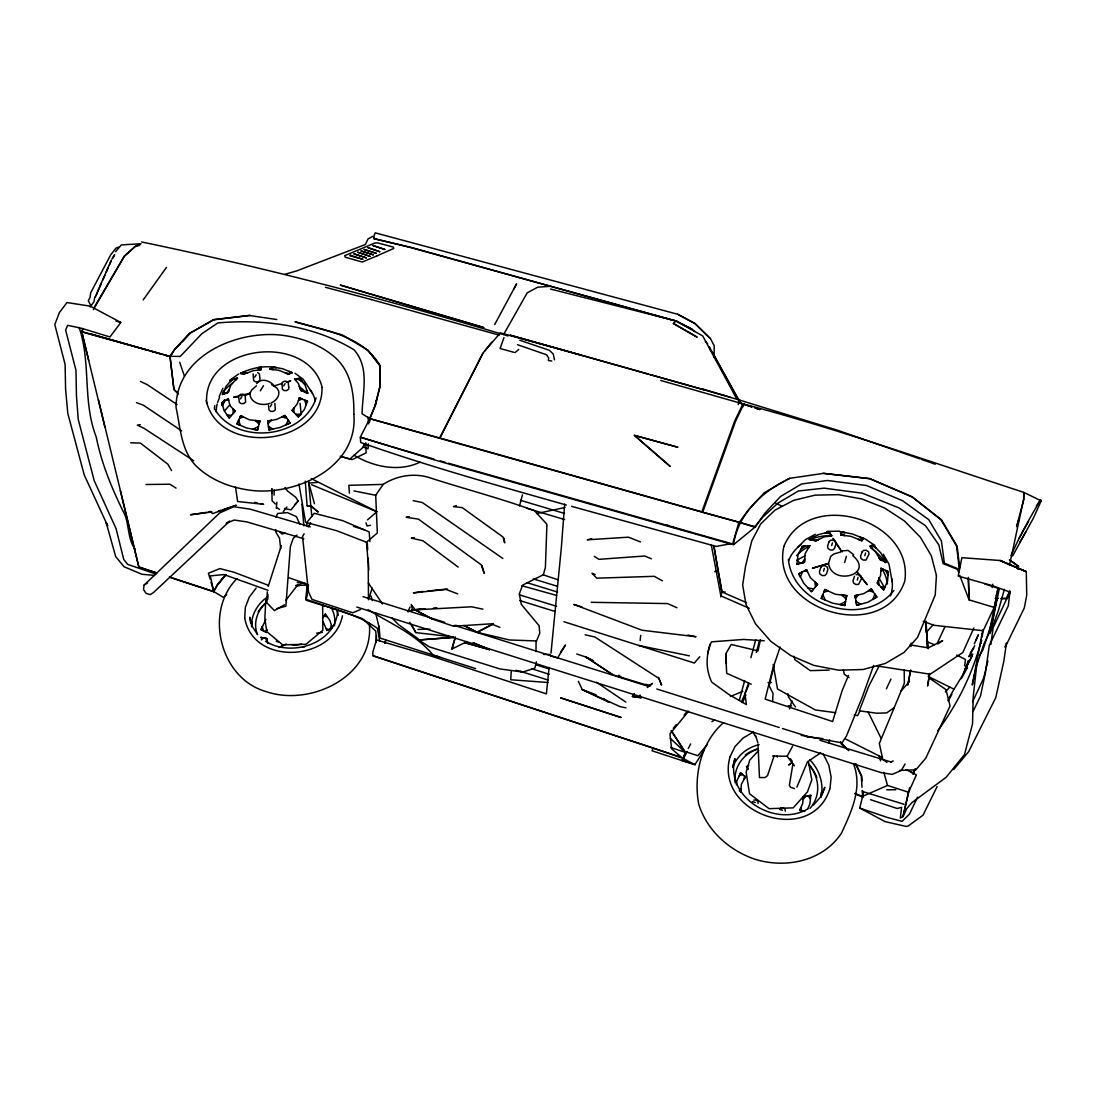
<?xml version="1.0" encoding="UTF-8"?>
<svg xmlns="http://www.w3.org/2000/svg" width="1096" height="1096" viewBox="0 0 1096 1096"><rect width="100%" height="100%" fill="white"/><g stroke="black" fill="none" stroke-linecap="round" stroke-linejoin="round"><path stroke-width="1.5" d="M369.297 623.213C374.764 676.027 310.497 707.345 265.506 691.384C219.981 678.314 203.746 611.609 237.024 578.565M535.999 651.695L536.054 642.037L539.766 633.255L539.068 625.693L521.299 604.375L519.285 594.005L522.614 585.113L543.369 574.756L545.411 567.276L546.918 524.299L534.519 510.736C500.475 498.296 465.32 489.227 430.838 478.089C415.028 472.582 397.163 475.335 383.203 484.377L348.829 485.336L349.419 493.173M455.47 407.013L482.911 353.09L500.379 332.869L579.565 354.666M714.126 357.474L714.222 345.815L710.523 338.76L695.001 323.512L677.725 314.278L375.216 232.832L373.626 236.818L373.859 238.627L410.986 247.628L676.451 321.155L692.151 329.28L694.549 331.513M337.76 610.362C336.075 643.585 291.303 657.71 265.533 641.215M267.26 591.84L266.958 602.869L274.411 610.623L284.426 604.814M321.991 387.587C323.279 446.058 218.433 457.059 206.199 400.396M274.055 495.104L274.206 490.049M742.704 407.027L742.787 404.219L734.553 421.371L701.796 512.01L369.804 418.645L360.337 437.099L433.674 459.676L732.498 544.534L738.896 522.217L701.796 512.01M267.767 599.32L267.945 594.47M265.807 599.402L264.848 618.514L266.78 631.639L282.658 644.859L306.017 644.256L322.827 630.227L322.635 604.663M772.598 701.563L773.036 693.398L769.159 685.726L773.94 666.163M888.322 571.674L880.979 568.249L880.595 575.427L877.321 583.086L879.061 585.045L878.526 580.209L877.321 583.086L883.609 589.881L885.047 586.716L881.033 587.059L883.609 589.881L887.527 581.25L888.322 571.674L885.637 570.386L888.007 575.523M251.573 626.789C250.943 614.801 257.848 603.471 267.575 596.854M653.202 747.636L652.106 750.815L695.083 764.844L682.767 758.24L652.49 747.924L372.928 655.655L372.804 652.216L376.462 639.968L375.75 631.132L362.557 618.651L306.236 599.389L307.086 583.963L288.755 577.729M244.723 617.843L245.353 607.307L249.272 597.142L256.163 588.045M368.325 443.798L368.023 448.785L363.324 447.1L349.857 459.046L340.267 456.306M369.626 422.207L369.818 418.878L375.12 405.726L380.079 386.039M253.135 373.887L253.628 380.449L255.368 381.764L257.944 381.723L259.834 380.367L259.944 378.49L259.355 373.791L257.615 372.489M511.298 670.848L510.722 679.753L548.014 682.507M551 653.038L561.344 547.699L564.659 504.064M376.01 642.407L376.531 635.762M904.652 581.825C914.886 519.627 808.56 487.569 783.914 546.192M740.759 791.819L741.019 788.873L739.307 790.833L740.759 791.819L741.403 784.215L745.472 776.776L744.513 775.858L744.294 778.886L745.472 776.776L740.622 772.968L736.978 780.585L736.361 784.846M276.302 508.448L276.877 502.174M709.893 644.297L707.632 653.49M829.946 788.887L831.152 777.174L828.85 765.282L823.26 754.021M261.218 367.009L261.067 367.982L257.519 367.763L261.218 367.009L260.93 369.777L258.081 370.16L260.985 368.79L260.93 369.777L253.162 370.681L244.559 374.01L240.476 373.394L244.709 371.599L242.216 373.763L240.476 373.394C251.464 367.927 264.191 365.297 276.356 367.612L271.342 367.694L272.26 366.859L282.85 368.804L292.248 372.722L290.522 373.435L289.221 371.448L292.248 372.722L288.358 374.174L285.357 372.955L289.55 373.654L288.358 374.174L278.946 370.297L269.78 369.16L272.26 366.859M821.027 797.367C824.096 783.941 819.52 769.515 809.807 759.857M640.133 640.571L640.708 635.392M804.752 811.451L799.82 810.245L802.724 803.3L803.258 796.778L805.93 796.217L803.039 799.463L803.258 796.778L810.821 795.326L809.875 803.998L807.56 809.232M964.699 665.793L965.412 659.422L956.753 655.093M797.354 560.316L800.203 563.467L796.847 564.152L798.066 554.795L802.258 546.466L805.382 546.109L800.779 549.397M980.961 643.379L981.386 640.064M981.824 636.749L982.674 630.104M783.846 546.52C769.735 610.417 882.184 644.27 904.419 582.113M310.319 526.875L250.052 509.106L233.612 506.736L219.638 512.983L144.124 585.1L143.508 589.429L146.069 593.374L150.275 594.607L153.659 592.402L229.722 521.107L226.228 523.34L234.174 520.052L246.901 521.902L303.811 538.78M990.811 644.544L993.168 627.624L1010.019 591.826M1006.416 643.092L1003.84 661.176L995.757 697.714L968.659 751.651L953.698 769.598M729.868 757.336C714.537 813.89 810.999 846.824 829.713 789.202M927.627 686.096L929.504 673.574M306.236 599.389L308.442 585.141M549.096 667.478L546.383 693.864L430.605 655.901L376.462 639.968M94.777 296.975L93.968 301.825L90.132 306.962M792.901 764.063L789.367 785.147L790.517 787.271L794.49 788.545M981.03 643.366L981.591 640.05M982.139 636.735L983.263 630.09M927.805 684.986L929.805 673.478M907.789 685.151L910.488 670.382M996.839 597.621L992.688 620.007L982.893 649.914L979.427 655.463M995.565 605.869L997.045 597.854M738.266 404.561L739.142 399.985L703.111 389.149M739.416 403.273L740.005 400.218L837.426 430.221L919.667 458.799M1005.744 644.229L1005.128 647.352L1024.294 607.938L1026.733 595.279L1026.294 571.674L1000.086 560.508L961.877 557.672L958.205 576.071L992.36 585.675L1009.923 592.073L1008.279 605.883L989.277 645.421L985.482 672.465L980.441 696.261L972.96 711.619M992.14 587.497L992.798 584.223M907.885 684.438L910.776 670.149M1009.43 565.44L1023.568 499.721L1023.87 492.392L1041.2 500.858L1033.46 517.997L1012.594 556.001M760.364 639.708L758.048 650.887L731.224 644.475L725.675 653.997L726.703 673.314L751.198 684.192M982.126 633.625L972.289 684.973L977.536 660.806M997.25 593.361L989.044 633.269L983.879 644.188L976.728 665.121L973.193 696.796L972.536 723.881L964.521 754.486L946.232 777.215L911.913 802.615L906.707 808.697L903.022 816.63L908.474 792.6M1017.883 569.413L1018.527 566.344L1009.361 559.809L1018.527 566.358M923.216 621.322L933.984 625.295L983.167 630.707L994.209 607.458L998.305 588.36L984.66 583.894M740.005 400.218L739.416 402.917L752.007 406.959L739.416 402.903C835.563 428.139 929.285 461.457 1023.691 492.337L1023.76 499.475L1016.595 526.628L1019.198 518.504M739.142 399.985L738.553 402.67L743.746 404.082L735.526 421.385L702.687 512.257L755.459 526.779L733.43 544.808C737.882 514.051 762.665 490.775 789.86 478.377M909.557 787.846L903.022 816.588L900.337 817.972L901.624 807.341L897.186 808.492L870.608 799.724M364.078 443.784L363.324 447.1L364.228 443.935M369.051 422.193L369.818 418.878M917.489 797.23L909.516 814.054L902.077 821.356L887.253 817.438L859.73 808.026L863.771 791.874L904.118 804.313M967.48 664.834L968.494 660.546L963.178 674.136M720.743 596.895L721.949 591.936L713.838 545.438M987.88 660.915L983.701 678.013L972.632 701.714M376.928 398.519L375.12 405.726L369.612 418.535L362.077 413.767C362.461 392.3 369.914 367.79 354.077 349.843C314.127 325.471 263.903 318.785 217.816 322.936L201.842 333.718L180.278 356.419L169.99 356.364L81.679 331.581L82.995 328.718M536.424 661.833L534.821 668.245L522.655 672.04L499.803 668.903L429.317 646.846L418.645 639.995L453.744 637.324M375.133 405.958L380.093 385.943L379.709 365.174L369.722 352.405M759.418 640.859L756.363 652.367M519.518 505.927L522.463 494.858M981.4 640.023C973.015 672.629 957.877 703.646 937.792 730.648M739.362 700.166L744.677 680.575M750.883 657.71L755.76 639.749M857.305 580.072L858.058 577.318M864.826 555.672L865.566 552.973M1004.402 589.306L998.483 610.321L990.044 633.529L999.223 588.895L995.853 595.895M732.649 766.638L734.923 758.596C725.251 795.751 771.474 825.781 804.067 810.835M844.673 562.412L846.372 556.384M451.936 649.038L455.32 637.242L451.936 649.038L467.06 641.585M823.534 571.18L824.329 568.44M831.659 545.548L832.439 542.876M789.421 708.92L791.901 700.824M368.955 598.32L372.161 588.072M268.232 586.387L281.329 545.548M774.023 756.117L767.57 775.584L765.077 777.53L759.46 777.585L758.048 744.801M780.119 647.024L772.776 668.861L765.159 699.125L832.604 721.538L842.166 690.576L848.455 675.437M854.51 576.263L853.017 580.661L853.524 582.921L855.798 584.469L858.538 584.401L861.62 578.373L861.114 576.112L858.812 574.551L856.086 574.619M342.473 615.801C333.335 661.6 253.354 666.505 244.778 618.199M748.664 682.835L744.91 693.604L746.417 704.564L729.265 694.754L711.688 682.109C705.55 669.012 705.701 654.901 711.468 641.845L743.718 639.434L764.213 640.79M503.982 337.595L500.091 348.501L513.75 352.268M873.608 665.505L862.401 696.823L846.482 735.95L842.029 742.896L801.203 735.334M384.778 643.037L385.874 640.242L384.751 643.256M96.201 295.235L97.078 292.838M821.863 795.189L824.85 787.298L820.63 796.929L813.533 804.971M970.933 658.669L972.741 653.956M316.086 397.93C303.277 438.797 236.599 445.661 214.775 409.233M1011.046 555.617C1019.472 536.382 1029.829 517.86 1040.57 499.872L1041.2 500.858M307.51 401.383L304.304 409.575L298.372 416.932L292.111 410.493L294.002 408.041L293.879 412.343L292.111 410.493L297.18 403.958L299.4 397.821L307.51 401.383L304.537 400.054L306.222 404.671M821.26 598.457L824.904 589.525L828.234 591.045L823.85 592.114L824.904 589.525L835.385 594.265L846.715 595.635L844.783 605.485L832.604 603.17L821.26 598.457L822.836 594.539L825.233 600.115M796.874 787.147L807.464 761.802L820.849 752.774M276.041 517.257L277.631 513.476L287.467 512.613L296.427 516.668L299.619 523.874M741.567 701.728L748.801 684.753M742.581 702.591L745.924 694.85M95.434 296.934L101.49 283.056M102.846 279.973L104.86 275.356M106.202 272.274L108.216 267.657M109.573 264.574L110.915 261.492M97.53 291.646L111.395 259.999M974.317 643.873L978.413 634.57M976.098 640.05L978.153 635.365M219.063 396.889L222.913 388.162M915.324 768.858L912.954 774.214L915.297 768.803M828.398 742.924L829.754 739.869M408.082 611.458L410.068 607.006M973.878 627.94L962.809 652.517L930.189 674.218L877.033 665.943M937.231 643.325L945.026 626.528M886.39 688.795L890.938 679.082M1009.854 590.744L1006.279 598.361L1001.525 598.361M1010.101 592.539L1007.238 598.622L1000.881 598.663M996.935 591.415L998.264 588.607M732.662 767.543C736.786 756.035 747.198 747.225 759.117 744.718M947.93 700.728C953.287 688.63 961.713 678.479 967.138 666.258M729.936 756.966L734.991 746.609L743.006 738.101L753.418 731.977M482.884 353.405L439.921 438.03L701.851 511.928M937.121 786.517L923.051 815.15L908.159 826L906.187 826.439L885.02 821.603L859.73 808.026M83.173 328.745L81.721 331.609L104.832 426.947M455.511 406.945L439.674 437.962M878.663 666.889L868.69 686.37L859.305 710.825L876.608 713.208L886.705 712.907L894.213 707.646M859.826 711.263L857.62 715.606L854.236 715.154M686.699 751.459L681.972 760.432L695.028 764.487L704.331 749.828M688.274 748.458L690.631 743.978M687.096 751.692L682.37 760.693L685.164 752.308L671.218 730.813M494.721 324.471L516.6 283.837L513.613 289.33M948.615 700.399L951.876 694.398M772.584 756.048L787.092 756.254L792.586 746.28M961.288 678.643L966.302 669.67M217.46 584.99L225.776 574.77L217.433 584.922L213.761 591.58L169.387 577.003M971.933 656.189L966.33 666.163L967.439 668.601M964.617 669.834L970.481 659.395M1019.129 538.136L1028.514 521.477M504.201 333.485L527.203 292.851L537.643 287.207L550.644 286.275L676.451 321.155M93.311 309.73L124.328 256.217L135.205 246.367L140.726 243.75L139.124 245.49L135.342 246.395L124.328 256.217L93.598 308.401M905.063 763.981L901.337 770.474L892.158 774.379L881.581 772.762L356.803 607.074M1019.91 542.082L1025.774 531.957M112.354 258.642L114.655 254.724L112.203 258.683M304.14 533.793L302.523 536.547L308.497 591.963L312.004 599.416L352.72 612.787L360.447 609.527M308.182 526.902L310.606 522.765M270.246 406.739L271.685 404.383M283.672 385.915L285.07 383.614M974.7 645.777L970.385 652.86L971.494 655.326L968.645 656.6L973.782 648.161M260.3 390.834L263.478 385.696M240.462 398.944L241.928 396.601M254.751 377.065L256.19 374.777M154.632 575.4L141.877 574.263L124.012 566.728L115.697 556.604L106.189 522.628L107.655 525.765L84.228 474.938L67.788 413.384L65.596 389.299L65.102 364.447L54.8 324.539L59.444 312.511L66.966 302.551L90.269 306.154L120.82 322.457L109.956 336.979L81.995 328.403L67.623 325.293L65.637 330.129L75.953 370.215L76.46 395.944L78.254 419.467L94.188 480.623L116.066 528.628L123.738 559.467L127.67 564.385L155.851 573.989M171.894 353.926L170.031 356.693L173.963 389.381L177.552 393.012M560.577 652.257L565.495 644.969L557.645 657.874L550.521 655.956M368.489 599.786L368.229 563.851L366.489 542.26L377.325 532.971L375.709 495.282L383.203 484.377M1036.391 505.941L1040.57 499.886M322.484 618.185L325.43 614.034L329.923 620.514L332.198 627.885L330.252 628.899L331.43 625.378L332.198 627.885L326.896 630.419L323.156 621.775M143.151 299.975L166.441 267.397M115.573 251.71L121.341 244.915L140.726 243.75M325.43 614.034L323.827 616.212L327.32 616.76M265.849 619.459L261.054 629.666L266.561 632.502L264.903 631.474L267.383 629.912M301.345 583.113L299.345 585.757L295.961 585.524M634.474 694.001L632.488 696.577L641.105 697.714L639.982 695.042M285.659 600.498L298.181 584.332M688.63 711.153L669.957 733.909L671.615 748.869L681.794 757.487L372.969 655.833M484.816 350.939L491.57 342.281M283.234 511.695L286.96 506.941M673.259 728.361L676.191 724.703M634.337 693.946L632.296 696.508L641.105 697.714M306.99 525.97L306.729 522.628L314.251 513.27L342.623 520.627L369.174 531.916L369.886 541.602M225.735 574.51L217.419 584.73L213.706 591.361L211.062 582.291M284.96 487.583L287.81 491.241L295.673 497.214L298.126 501.091L290.988 509.873L284.549 508.476M684.068 715.167L687.274 711.331M229.338 418.014L235.065 411.192L229.982 405.589L228.269 398.656L221.871 402.698L222.625 405.438L224.858 400.985L221.871 402.698L224.159 410.781L229.338 418.014L227.105 414.905L231.489 415.453M754.158 527.34L762.583 517.353L777.913 503.146L798.422 490.967L824.096 488.158L862.347 493.2L898.871 507.845L925.476 525.655L938.847 544.904L943.094 563.618L957.452 569.331L958.616 572.386M811.383 591.635L817.575 584.305L814.835 581.812L815.534 586.812L817.575 584.305L810.478 577.798L806.505 569.728L798.779 573.811L803.697 583.223L811.383 591.635L813.698 588.867L808.067 588.004M224.557 411.014L229.735 404.876M232.105 379.298L226.023 386.422L222.488 394.437L225.118 393.642L223.94 391.135L222.488 394.437L228.269 392.231L229.297 389.423L226.584 393.067L228.269 392.231L230.914 385.025L237.462 378.079L232.105 379.298L234.339 378.778L229.968 381.805M699.796 656.723L694.343 663.039L563.933 621.733M256.656 383.682C261.232 377.504 270.315 380.655 274.26 385.97M901.145 690.905L909.502 681.493M927.079 631.502L933.436 624.432M945.369 691.96L949.739 687.082M518.723 349.446L515.01 352.624M758.665 750.5L749.733 760.117L746.143 772.228L749.541 793.778L769.077 808.684L793.23 807.862L807.451 791.86L811.793 779.9L808.41 761.61M176.867 347.446L180.141 343.952M182.306 341.637L189.923 333.499M893.857 590.552C864.538 628.145 792.942 606.376 788.353 559.275M723.524 722.675C700.947 742.211 693.412 775.598 698.7 804.108C706.838 830.275 728.676 850.017 754.158 858.963C784.969 869.018 823.069 861.374 841.523 833.029C851.496 811.355 862.853 787.75 853.455 763.693M295.057 504.256L298.126 501.091M797.888 547.123L805.396 539.657L815.301 534.3M261.341 639.927L263.451 637.845L260.67 637.393L266.671 638.516L267.821 643.352M707.331 744.458L697.892 755.719L684.822 751.445L671.286 730.539M673.355 323.457L696.946 337.061L673.355 323.457L676.136 320.991L702.742 335.938L736.718 398.862M367.53 519.888L376.832 511.709L311.291 478.596M297.043 535.04L293.235 538.273L290.344 546.699L285.864 606.239L276.836 608.54M226.735 594.649L223.365 597.375L213.706 591.552M647.243 687.507L652.463 683.383L648.914 685.795L612.678 674.725L585.88 656.997L576.729 653.997M238.832 395.683L240.778 394.3L243.381 394.259L245.134 395.588L245.655 402.191L243.723 403.575L241.12 403.616L239.366 402.287L238.709 397.601M792.011 762.432L788.517 764.926L790.161 764.35M229.598 380.367L238.627 373.996M937.751 643.996L942.67 640.612L928.257 647.873L909.954 644.859M144.124 585.1L147.522 582.908M271.493 402.835C275.85 400.739 279.795 396.314 278.685 391.162L277.041 388.121L271.698 384.71M880.828 571.208L883.554 569.495L880.979 568.249M711.879 721.702L714.674 719.949M748.171 768.913L746.513 766.611L748.691 765.309M256.396 385.806L251.601 390.08L250.107 393.204L250.354 396.56C253.382 404.205 263.095 405.945 270.096 403.273M213.871 319.635L189.868 333.321L174.648 349.556L169.99 356.364L174.62 349.391L189.855 333.143L213.871 319.566L250.094 315.388L213.912 319.799M803.669 811.204L807.683 808.971M372.681 236.407L368.078 238.901L365.365 244.518L296.961 270.808L284.768 274.37M796.97 560.207L805.039 555.809M278.644 647.503L286.275 643.969M477.02 632.296L493.364 623.857L477.24 632.296L463.909 625.46L477.02 632.296L509.407 639.968L535.971 640.941M890.801 762.145L893.172 760.925M419.987 462.197C398.903 472.266 373.476 466.923 354.09 455.251M245.737 395.396L250.107 393.204L233.695 397.218L238.257 397.04M326.896 630.419L328.389 629.679L326.266 628.501M287.741 382.148L290.714 380.805L286.207 382.189M280.316 646.941L284.549 645.037M905.981 769.584L916.393 774.886L908.584 792.257L887.5 785.435L862.182 796.545L854.99 793.326M730.443 696.467L742.759 691.316M841.07 551L848.071 550.398L853.688 554.713M301.66 644.106L295.81 645.243L291.961 644.667M425.015 608.869L414.932 609.828L432.098 618.966L453.621 626.241L456.292 625.254M482.911 609.184L471.581 606.787L412.466 610.006L407.726 611.678L415.028 609.65L423.412 608.869M119.368 246.888L116.217 247.943L110.696 254.847L90.667 292.865L90.064 297.359L88.297 300.811L90.804 305.537M714.743 571.66L717.962 570.578L713.77 545.63M222.584 509.804L236.325 505.229L212.556 513.613L209.816 511.325M456.429 505.64L453.497 506.585L462.32 507.681L503.05 537.04L504.681 542.876L503.886 538.067M274.219 385.888L281.713 383.586M218.186 511.161L221.118 510.257M285.207 533.177L281.987 534.012L279.946 532.094M796.847 564.152L804.491 562.221L804.724 558.946L802.149 562.96L804.491 562.221L805.039 553.809L809.752 545.671L802.258 546.466M591.717 538.794L587.278 539.807L628.419 537.177L640.489 541.931M536.67 513.572L564.961 507.503M409.37 516.627L406.178 517.298L418.398 519.107L481.213 564.783L484.213 573.318L481.993 565.687M810.821 795.326L808.04 795.86L810.437 798.833M370.503 525.313L367.064 525.916L365.982 522.806M414.452 537.629L411.315 538.136L422.905 540.766L458.155 567.098M140.261 424.686L137.343 425.125L144.11 428.385L193.745 460.758M206.706 512.339L190.471 514.764L211.665 512.01M799.505 563.152L804.272 562.454M423.042 591.47L413.411 592.881L445.99 589.388L457.744 593.895M316.607 633.145L322.361 632.378M427.933 590.991L447.456 589.059M433.413 608.075L436.77 607.746M208.336 512.092L211.61 511.777M840.728 552.014L833.823 553.946L830.713 556.384L828.494 563.426C832.097 586.483 875.211 574.592 852.757 555.59M317.717 482.391L308.825 483.103L314.442 503.653M418.645 639.995L453.648 637.365M453.621 626.241L491.049 623.83L499.858 627.323M753.733 800.094L755.966 800.012L757.774 801.395L758.09 803.409M780.941 807.862L783.174 807.779L784.996 809.163L785.339 811.204M899.569 770.365L915.872 769.844L925.846 758.062L950.081 705.92L945.985 689.617L930.079 678.616M829.193 670.108L810.273 670.629L794.723 659.532L794.12 656.326M302.455 646.969L304.62 646.914M768.063 682.589L771.447 682.507M296.084 585.401L306.003 585.168M417.96 629.405L429.865 629.131M826.918 531.409L839.495 531.135M145.974 484.5L169.907 484.227L176.045 488.117M886.733 789.805L895.829 789.723M995.182 598.389L998.36 598.375M543.548 654.408L550.356 654.449M717.962 570.578L721.949 591.936L725.251 591.991M591.224 602.307L667.628 603.581L676.931 607.746M130.684 442.798L140.452 443.113L167.866 464.225L171.579 470.595M806.464 736.676L822.726 738.567M788.367 705.701L791.504 706.002M823.123 473.349L869.553 478.555L911.913 496.831L940.957 519.723L956.603 546.041L959.329 569.427L944.355 563.125L941.409 540.931L928.723 519.614L902.542 500.708L866.443 485.501L827.398 480.5L801.56 483.98L780.489 496.529L764.761 513.325L755.171 527.299L739.321 522.34L748.02 510.448L764.131 492.858L789.326 478.377L823.685 473.349L870.046 478.774L912.447 496.995L941.491 519.874L957.151 546.219L959.699 567.947M409.74 622.391L415.864 632.625L453.621 636.94M835.632 712.674L815.342 709.961L777.516 689.014L773.16 664.395M250.121 315.607L276.74 319.525M551.726 361.009L548.397 360.502L548.616 357.83L546.589 354.775L517.518 344.706M307.072 505.694L310.99 506.325L318.155 512.051L311.839 506.516L307.072 505.694L305.277 481.158M297.249 582.401L307.086 583.963L306.14 600.197C330.526 608.266 356.392 613.459 377.462 628.364L379.627 641.009M353.967 490.912L375.709 495.282M413.219 500.667L422.316 502.53L502.872 558.481M638.954 645.53L689.37 655.819M626.022 707.865L620.035 706.619L582.264 689.617L578.387 681.315M891.212 762.076L820.014 740.307M687.891 635.036L696.015 636.762L642.051 630.227L573.838 604.458L582.003 606.924M141.59 241.969C265.122 267.534 387.326 299.715 508.078 335.979M254.546 502.365L257.56 503.023M260.588 503.68L263.615 504.352L237.613 501.475L235.476 486.884M585.127 634.776L594.854 636.995L658.833 678.383L661.573 685.082L658.518 677.342M648.544 374.161L510.257 335.198L730.142 397.19M550.466 289.015L676.136 320.991L692.151 329.28M371.147 299.509L499.214 335.129M325.444 287.303L371.503 299.605M516.079 670.286L522.655 672.04M742.883 403.849L660.71 380.449M340.897 456.511L352.268 459.594L366.105 452.895L365.79 442.839M306.729 522.628L336.76 530.738L366.489 542.26M439.674 437.975L369.804 418.645M521.929 585.757L556.562 595.416M566.358 505.037C497.406 485.528 428.344 466.266 360.721 442.496L360.324 437.29L389.943 446.195M571.605 506.338L716.14 546.438L731.292 543.602L448.401 463.224M650.202 374.627L704.057 389.765M550.63 286.275L410.973 247.381L373.859 238.627L373.626 236.818M91.406 334.02L147.96 350.295M151.193 351.227L160.893 354.022M165.743 355.419L168.976 356.351M440.304 460.882L445.168 462.293M391.505 446.675L433.824 459.019M672.725 527.149L675.944 528.094M680.767 529.505L683.973 530.45M520.477 500.31L564.481 513.449M527.094 508.352L564.563 519.572M994.25 607.444L969.07 599.868L959.781 575.441M116.012 321.046L120.656 322.471M533.231 578.894L557.467 586.319M526.943 582.661L557.617 592.1M519.463 594.854L556.645 606.335M519.668 600.512L555.22 611.513M363.036 596.649L444.634 622.309M454.429 625.391L648.654 686.439M656.805 689L779.215 727.484M782.476 728.511L808.588 736.718M536.054 664.806L548.959 668.889M531.478 668.67L549.219 674.287M520.518 671.341L548.082 680.054M439.702 657.011L433.249 655.244C416.069 634.324 390.697 623.651 368.146 609.746M665.573 524.614L668.82 525.642M353.474 526.368L364.79 529.971M475.623 668.587L380.079 638.105L379.01 626.008M169.647 577.236L213.789 591.758L210.295 575.852L224.022 574.578L268.068 590.333M276.206 641.283L278.768 642.105M779.612 809.355L782.476 810.273M752.39 801.573L755.24 802.491M156.714 573.03L138.891 567.207L98.503 399.958M645.763 684.247L650.613 685.849M138.795 566.933L156.591 572.797M670.629 747.499L685.164 752.308L670.218 738.252M543.123 574.825L557.631 579.633M519.778 340.226L549.48 350.364L553.233 354.022L554.48 359.83M921.229 459.347L935.258 464.211M268.287 585.291L233.914 572.222L219.844 568.591L208.418 573.235L210.185 579.277M136.479 402.629L143.398 405.219L181.648 430.865M596.155 694.837L582.264 689.617L608.855 702.262L603.321 698.453M926.531 641.612L934.504 644.695M928.148 676.424L954.219 689.261M595.169 574.51L592.032 573.249L596.717 578.167L654.271 576.332L662.409 580.839M311.634 484.733L376.832 511.709M854.976 793.847L862.62 797.039L862.21 790.517M651.394 558.809L644.818 556.001L598.964 559.33L594.279 556.384M910.762 771.885L913.53 773.064M910.79 771.995L913.543 773.173M721.99 591.963L746.417 602.608M749.253 608.294L720.853 595.868L711.222 544.534M775.858 503.297L782.01 506.201M140.466 381.449L147.357 384.737L177.073 404.52M882.184 757.446L845.865 739.183M612.664 674.615L585.88 656.997L593.457 660.902M585.88 656.997L593.155 660.778M677.725 314.278L694.974 323.594L710.523 338.76M432.098 618.966L415.028 609.65L412.165 605.759M418.398 638.968L398.656 624.734L392.039 618.007M864.292 538.383L874.896 545.438M276.891 507.695L279.494 509.435M596.498 682.233L625.83 702.111M849.085 677.629L844.249 674.204L843.345 669.848M886.924 762.432L882.787 759.446L879.335 743.526L904.364 683.178L904.186 669.807M294.988 373.243L303.277 379.353L312.538 393.464M841.55 743.965L848.784 750.664M841.125 743.814L847.153 749.39M705.317 341.541L707.701 343.774M618.884 675.177L622.418 678.575M178.552 394.053L173.88 389.464L170.031 356.46L81.789 331.883L88.68 360.379M275.37 503.982L272.055 500.721L271.918 488.693L272.315 493.392M840.509 741.704L844.811 746.664M135.37 549.521C127.739 539.876 129.26 525.696 124.739 514.517C112.313 489.72 101.613 464.019 96.147 436.715C82.406 401.355 91.187 362.94 79.145 327.457M379.737 365.475L367.955 350.158L342.034 334.869L294.988 321.813C325.033 330.376 362.365 335.705 379.723 365.146L380.093 386.258M787.092 756.254L794.518 765.857M746.513 766.611L748.294 768.899M712.496 352.405L740.677 403.273M790.271 758.583L792.203 761.158M795.381 706.838L788.517 697.029L787.914 693.754M368.325 582.908L382.435 603.923M842.18 551.891L833.015 538.383L839.837 548.877M257.601 634.57L252.203 626.378L249.71 617.226L250.696 623.432M752.911 732.265L755.624 736.594M776.557 755.747L777.379 757.117M883.335 554.234L889.02 564.221L892.213 581.949M878.814 577.606L884.198 587.196M739.827 402.616L709.222 346.884L710.592 350.378M411.973 625.268L415.864 632.625M868.032 711.784L881.129 738.389M855.866 763.871L861.73 775.968L862.031 780.886M855.414 763.734L861.278 775.845L862.004 787.257M322.114 387.258C308.099 331.951 202.034 344.487 206.719 403.465M179.717 362.269L184.471 376.325M755.473 735.361L758.007 743.115M336.458 609.362L338.322 615.308M371.01 596.087L372.284 600.594M879.211 755.925L880.595 760.843M883.814 772.324L887.5 785.435M120.355 490.624L138.836 566.947M375.613 612.842L379.463 629.077M411.219 604.458L412.466 610.006M298.934 483.98L305.62 522.354M268.465 405.397L269.041 410.055L270.808 411.397L273.425 411.356L275.329 409.959L274.877 403.369M275.699 529.532L276.055 532.423L279.494 538.191L280.699 548.726M311.812 516.613L308.538 481.021M925.572 622.295L928.216 648.722M300.071 403.314L301.195 414.603M368.05 417.124L368.667 423.864M301.975 504.297L303.852 525.861M925.627 624.049L926.257 632.474M926.641 637.53L927.408 647.64M725.675 653.997L726.388 663.669M926.024 621.185L927.696 647.859M862.634 790.723L863.032 797.285M367.297 543.054L367.681 549.754M368.16 558.138L368.818 569.865M968.302 577.318L969.07 599.882L968.439 578.633M911.077 643.078L911.077 646.476M808.752 764.241A42.265 35.839 22.5 0 1 809.985 808.41M735.128 782.777A42.265 35.839 22.5 0 1 758.322 748.815M821.219 792.504A46.731 39.675 22.6 0 1 820.973 795.532M745.266 754.952A44.895 38.113 22.6 0 1 751.664 751.171M753.034 750.568A44.895 38.113 22.6 0 1 757.336 749.02M808.848 764.474A44.895 38.113 22.6 0 1 816.958 777.776M796.6 555.672A50.402 39.059 17.6 0 1 809.053 546.493M882.266 569.208A50.402 39.059 17.6 0 1 887.486 584.004M788.613 560.864A53.855 41.662 17.6 0 1 801.025 544.698M811.533 539.04A53.855 41.662 17.6 0 1 830.412 535.506M870.594 547.822A53.855 41.662 17.6 0 1 885.321 562.728M891.856 578.757A53.855 41.662 17.6 0 1 890.418 595.95M332.047 609.294A39.744 32.332 -8.2 0 1 334.417 625.83M257.382 634.42A39.744 32.332 -8.2 0 1 264.862 603.663M251.929 624.884A43.95 35.812 -8.3 0 1 252.423 621.761M258.245 611.856A42.223 34.401 -8.3 0 1 265.78 603.06M221.734 405.383A46.731 34.414 -5.5 0 1 224.612 399.629M299.098 386.573A46.731 34.414 -5.5 0 1 306.565 393.204M214.35 409.014A51.95 38.196 -5.5 0 1 214.816 405.643M216.309 412.096A49.909 36.689 -5.5 0 1 217.172 404.04M217.625 402.465A49.909 36.689 -5.5 0 1 219.556 397.766M222.995 392.272A49.909 36.689 -5.5 0 1 232.188 383.353M297.591 378.928A49.909 36.689 -5.5 0 1 305.291 384.381M309.826 389.258A49.909 36.689 -5.5 0 1 315.333 401.026M353.844 414.302C358.447 466.485 297.934 495.091 252.888 490.57C231.722 488.213 210.98 480.637 195.595 465.471C180.867 449.703 180.415 427.426 176.045 407.465C176.141 356.378 234.996 330.882 279.521 334.951C299.962 337.157 319.977 344.103 335.54 357.858C351.282 372.38 354.227 393.971 353.844 414.302M288.741 387.299L288.645 389.19L286.768 390.56L284.193 390.601L282.426 389.286L282.001 382.71L283.891 381.34L286.467 381.312L288.234 382.614L288.741 387.299M936.436 575.469L935.217 595.018L917.53 637.461L904.008 652.449L885.417 663.436L863.059 669.519L838.591 670.19L813.848 665.395L790.668 655.504L770.776 641.311L755.555 623.925L746.006 604.65L742.663 584.908L745.581 566.015L751.815 540.794L760.747 523.888L774.995 510.147L793.545 500.379L815.15 495.132L838.481 494.68L862.073 499.023L884.513 507.941L904.364 520.901L920.325 537.163L931.312 555.74L936.436 575.469M884.267 559.015L883.965 561.07L886.034 562.138L884.267 559.015M845.482 601.718L844.783 605.485L839.783 604.471L845.482 601.718M846.715 595.635L846.03 598.923L841.66 595.032L846.715 595.635M296.263 378.956L295.934 380.545L294.564 378.915L299.879 378.339L302.099 381.257L297.728 378.668L299.879 378.339L305.168 385.313L307.784 393.204L300.893 390.573L300.167 388.518L302.852 391.341L300.893 390.573L298.454 383.641L294.564 378.915L296.263 378.956M259.862 421.042L259.108 424.07L255.204 420.494L259.862 421.042L257.533 430.043L246.573 428.002L236.996 423.919L240.695 415.699L249.436 419.809L259.862 421.042M258.396 426.618L257.533 430.043L253.039 429.153L258.396 426.618M820.794 567.385L819.438 571.811L819.904 574.044L822.151 575.592L824.877 575.523L826.48 573.893L827.864 569.482L827.398 567.235L825.137 565.7L822.397 565.755L820.794 567.385M828.946 541.849L827.576 546.301L828.042 548.493L830.275 550L832.96 549.945L834.536 548.356L835.933 543.904L835.453 541.712L833.22 540.205L830.521 540.26L828.946 541.849M862.045 551.946L860.552 556.371L861.059 558.576L863.319 560.097L866.018 560.042L869.087 554.001L868.566 551.795L866.306 550.274L863.607 550.343L862.045 551.946M299.4 397.821L298.496 400.341L302.263 399.122L299.4 397.821M874.827 594.087L872.978 599.211L876.841 597.087L874.827 594.087M262.204 626.597L261.054 629.666L263.506 630.762L262.204 626.597M802.327 572.057L800.409 576.989L798.779 573.811L802.327 572.057M813.095 537.41L811.985 540.191L809.204 539.533L813.095 537.41M800.888 807.615L799.82 810.245L801.669 810.67L800.888 807.615M240.695 415.699L239.627 418.083L243.476 417.028L240.695 415.699M238.627 420.316L236.996 423.919L240.339 425.344L238.627 420.316M740.622 772.968L739.334 775.639L742.65 774.571L740.622 772.968M288.207 420.261L285.892 424.851L290.111 423.056L288.207 420.261M862.388 539.972L861.949 540.766L858.415 539.355L862.388 539.972M236.366 378.641L235.572 380.065L237.462 378.079L236.366 378.641M863.319 538.383L862.675 539.506L859.744 536.93L863.319 538.383L861.949 540.766L850.866 536.328L840.879 535.054L840.742 534.136L844.879 535.547L840.879 535.054L840.522 531.711L845.057 532.56L840.659 532.93L840.522 531.711L852.236 533.903L863.319 538.383M809.752 545.671L808.382 548L808.108 546.123L809.752 545.671M372.928 245.531L384.792 249.436L372.928 245.531M368.078 247.737L379.737 251.696L368.078 247.737M235.065 411.192L233.243 413.548L233.092 409.041L235.065 411.192M300.551 414.233L298.372 416.932L295.797 414.261L300.551 414.233M858.579 594.662L855.483 598.457L855.017 595.676L858.579 594.662M350.405 255.231L349.898 255.793L362.995 259.327L350.405 255.231M357.817 252.272L370.023 256.354L357.817 252.272M354.035 253.875L366.283 257.861L354.035 253.875M271.37 420.275L268.041 423.686L267.725 421.124L271.37 420.275M364.228 249.532L376.339 253.354L364.228 249.532M361.091 250.957L373.257 254.806L361.091 250.957M830.878 534.492L828.905 536.3L831.796 535.834L830.878 534.492M306.894 390.519L305.236 392.039L307.784 393.204L306.894 390.519M228.269 398.656L226.625 399.835L228.667 400.3L228.269 398.656M270.616 368.585L269.78 369.16L273.452 369.599L270.616 368.585M871.347 589.004L868.607 590.703L873.197 591.936L871.347 589.004L863.758 593.648L855.017 595.676L856.688 605.184L860.538 604.293L856.031 601.156L856.688 605.184L867.648 602.321L876.841 597.087L871.347 589.004M806.505 569.728L804.478 570.906L807.437 571.633L806.505 569.728M818.26 534.629L809.204 539.533L815.917 540.876L823.932 536.944L831.796 535.834L828.987 531.971L825.329 532.861L830.069 533.382L828.987 531.971L818.26 534.629M818.794 539.451L815.917 540.876L813.246 540.246L818.794 539.451M873.087 544.876L871.772 545.534L876.334 548.26L873.087 544.876L869.95 546.246L875.526 551.726L880.266 559.782L881.883 560.481L878.855 557.398L880.266 559.782L886.034 562.138L880.814 552.959L873.087 544.876M377.065 255.834L362.324 262.04L345.336 257.259L344.665 255.711L374.818 243.024L377.723 242.915L393.382 247.107L393.724 248.463L377.065 255.834M284.933 415.521L281.905 416.946L286.7 418.261L284.933 415.521L276.535 419.439L267.725 421.124L268.917 429.865L272.794 429.125L268.452 426.166L268.917 429.865L280.055 427.467L290.111 423.056L284.933 415.521M247.641 372.804L242.901 373.668L247.641 372.804M828.494 563.426L812.506 568.235L828.494 563.426M870.909 546.041L869.95 546.246L871.909 548.137L870.909 546.041M266.671 638.516L265.109 638.173L267.027 640.037L266.671 638.516M677.657 447.195L634.433 435.372L670.231 466.458L634.433 435.386L677.657 447.195M483.706 327.526L340.431 285.138L483.706 327.526M489.542 649.544L464.827 642.694L489.474 649.695L473.047 642.736L489.542 649.544M620.925 717.442L560.727 697.878L620.925 717.442M759.884 409.493L755.158 407.972L759.884 409.493M1026.294 571.674L1000.086 560.508L1026.294 571.674M867.114 584.593L856.962 571.893L867.114 584.593"/></g></svg>
